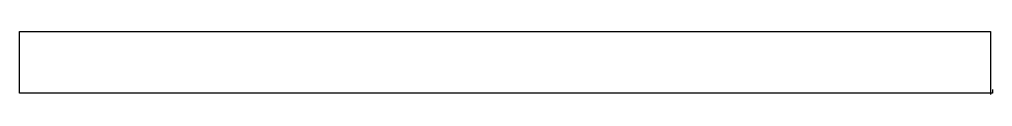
# Model space of a CAD drawing. Header units: metres. Extents: x 20 to 6123, y 12 to 410.
import ezdxf

# ---------------------------------------------------------------- set-up
doc = ezdxf.new("R2010")
doc.units = ezdxf.units.M

msp = doc.modelspace()

# ---------------------------------------------------------------- linework, layer by layer
at = {"layer": 'TOOL_0'}
for p, q in [((20, 20.001), (20, 410.001)), ((20, 410.001), (6110, 410.001)), ((6110, 410.001), (6110, 20.001)), ((6110, 20.001), (20, 20.001)), ((6123.347, 20.01), (6110, 20.001)), ((6110, 20.001), (6110, 11.991)), ((6123.347, 43.497), (6123.347, 20.01))]:
    msp.add_line(p, q, dxfattribs=at)

doc.saveas('drawing.dxf')
